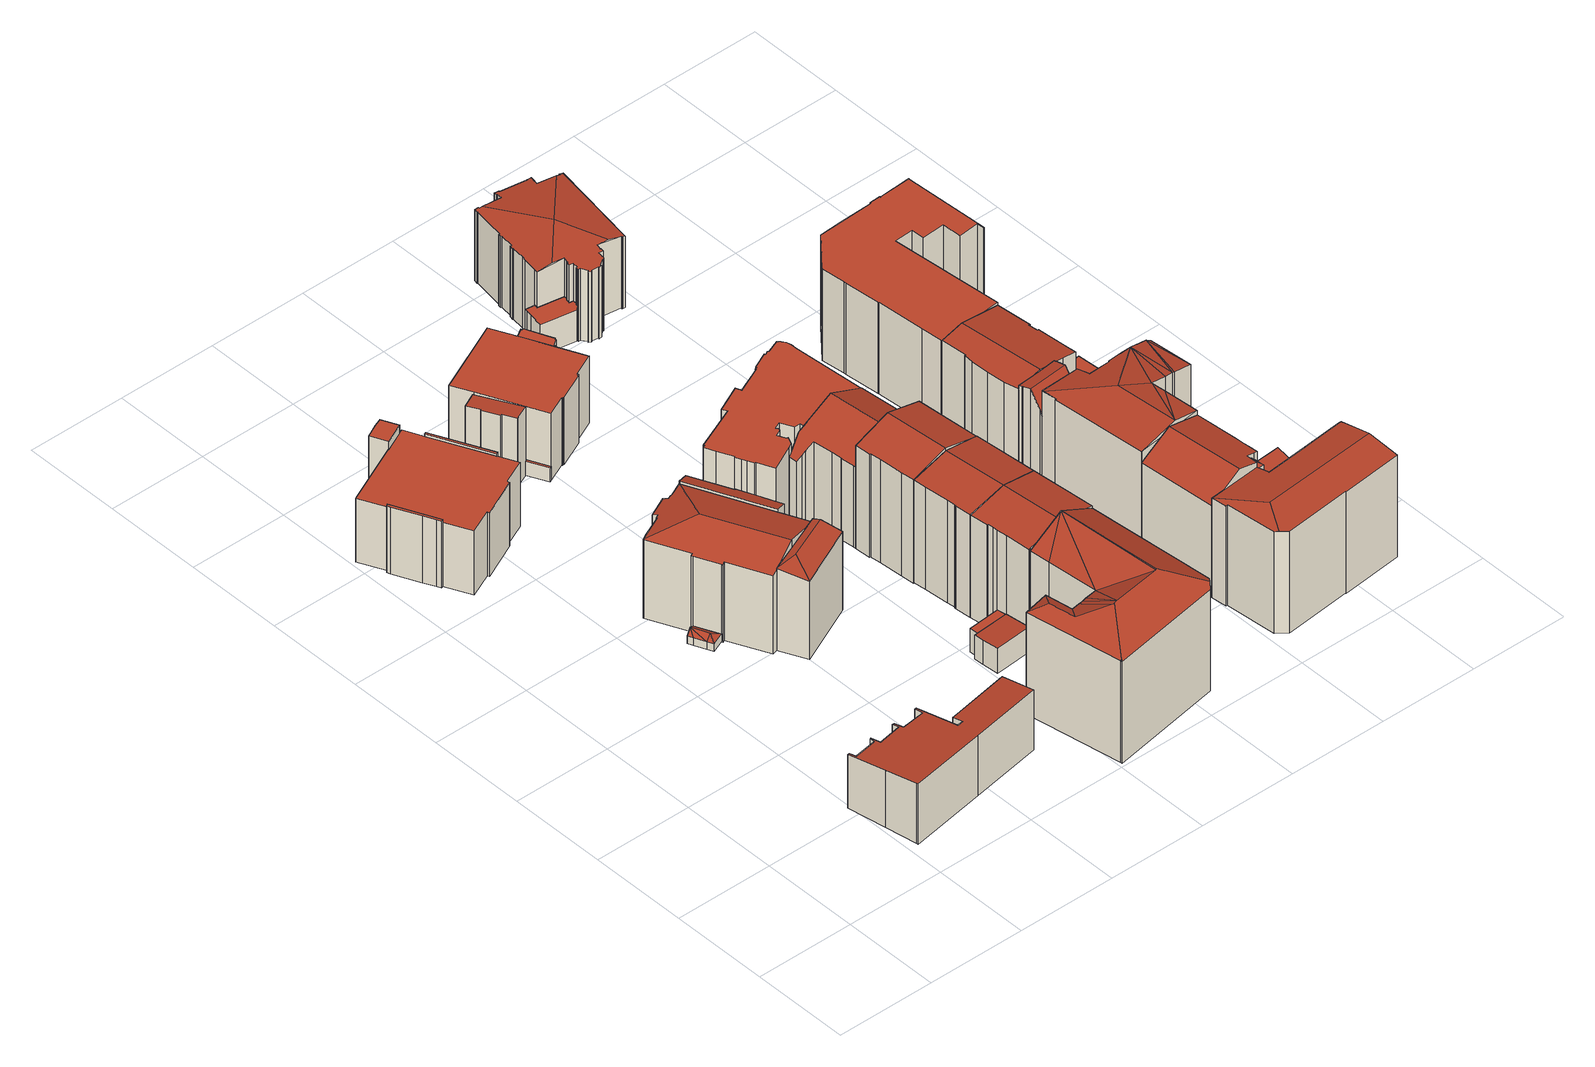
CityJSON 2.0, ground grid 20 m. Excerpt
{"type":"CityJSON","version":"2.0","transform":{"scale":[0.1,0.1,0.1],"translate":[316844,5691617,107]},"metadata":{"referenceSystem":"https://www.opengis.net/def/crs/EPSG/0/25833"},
"CityObjects":{
"building1":{"type":"Building","attributes":{"Dachtyp_tdc":"tdcPolyFlatRoof","Gemeindeschluessel":14713000,"Dachneigung":5.86,"QualitaetDacherkennung":45,"Geometrietyp2DReferenz":"3000","function":"31001_9998","roofType":"2100","measuredHeight":13.05},"geometry":[{"type":"MultiSurface","lod":"2","boundaries":[[[0,1,2,3]],[[1,4,5,2]],[[4,6,7,5]],[[6,8,9,7]],[[8,10,11,9]],[[10,12,13,11]],[[12,14,15,13]],[[14,16,17,15]],[[16,18,19,17]],[[18,20,21,19]],[[20,22,23,21]],[[22,24,25,23]],[[24,26,27,25]],[[26,28,29,27]],[[28,30,31,29]],[[30,32,33,31]],[[32,34,35,33]],[[34,36,37,35]],[[36,38,39,37]],[[38,40,41,39]],[[40,42,43,41]],[[42,44,45,43]],[[44,46,47,45]],[[46,0,3,47]],[[46,44,42,40,38,36,34,32,30,28,26,24,22,20,18,16,14,12,10,8,6,4,1,0]],[[3,2,5,7,9,11,13,15,17,19,21,23,25,27,29,31,33,35,37,39,41,43,45,47]]],"semantics":{"surfaces":[{"type":"WallSurface"},{"type":"RoofSurface"},{"type":"GroundSurface"}],"values":[0,0,0,0,0,0,0,0,0,0,0,0,0,0,0,0,0,0,0,0,0,0,0,0,1,2]}}]},
"building2":{"type":"Building","attributes":{"Gemeindeschluessel":14713000,"Geometrietyp2DReferenz":"3000","function":"31001_9998","roofType":"9999"},"children":["building2-1","building2-2","building2-3","building2-4"]},
"building2-1":{"type":"BuildingPart","attributes":{"Dachtyp_tdc":"tdcPolyFlatRoof","Dachneigung":0,"QualitaetDacherkennung":35,"Geometrietyp2DReferenz":"3000","roofType":"1000","measuredHeight":14.33},"parents":["building2"],"geometry":[{"type":"MultiSurface","lod":"2","boundaries":[[[48,49,50]],[[51,52,53]],[[51,54,55,52]],[[54,56,57,55]],[[56,58,59,57]],[[58,60,61,59]],[[60,62,63,61]],[[62,48,50,63]],[[62,60,58,56,54,51,48]],[[50,52,55,57,59,61,63]],[[53,49,48,51]],[[53,52,50,49]]],"semantics":{"surfaces":[{"type":"WallSurface"},{"type":"RoofSurface"},{"type":"GroundSurface"},{"type":"ClosureSurface"}],"values":[0,0,0,0,0,0,0,0,1,2,0,3]}}]},
"building2-2":{"type":"BuildingPart","attributes":{"Dachtyp_tdc":"tdcPolyFlatRoof","Dachneigung":0,"QualitaetDacherkennung":35,"Geometrietyp2DReferenz":"3000","roofType":"1000","measuredHeight":14.31},"parents":["building2"],"geometry":[{"type":"MultiSurface","lod":"2","boundaries":[[[64,65,66,67,68]],[[65,69,70,66]],[[69,71,72,70]],[[71,73,72]],[[71,69,65,64]],[[67,66,70,72]],[[68,73,71,64]],[[68,67,72,73]]],"semantics":{"surfaces":[{"type":"WallSurface"},{"type":"RoofSurface"},{"type":"GroundSurface"},{"type":"ClosureSurface"}],"values":[0,0,0,0,1,2,0,3]}}]},
"building2-3":{"type":"BuildingPart","attributes":{"Dachtyp_tdc":"tdcPolyFlatRoof","Dachneigung":0,"QualitaetDacherkennung":64,"Geometrietyp2DReferenz":"3000","roofType":"1000","measuredHeight":15.43},"parents":["building2"],"geometry":[{"type":"MultiSurface","lod":"2","boundaries":[[[74,75,76,77,78]],[[75,79,80,76]],[[79,81,82,80]],[[81,83,84,82]],[[83,85,86,84]],[[85,87,88,86]],[[87,89,90,88]],[[89,91,90]],[[92,89,87,85,83,81,79,75,74]],[[77,76,80,82,84,86,88,90,93]],[[94,91,89,92]],[[94,93,90,91]],[[78,94,92,74]],[[78,77,93,94]]],"semantics":{"surfaces":[{"type":"WallSurface"},{"type":"RoofSurface"},{"type":"GroundSurface"},{"type":"ClosureSurface"}],"values":[0,0,0,0,0,0,0,0,1,2,0,3,0,3]}}]},
"building2-4":{"type":"BuildingPart","attributes":{"Dachtyp_tdc":"tdcPolyFlatRoof","Dachneigung":0,"QualitaetDacherkennung":63,"Geometrietyp2DReferenz":"3000","roofType":"1000","measuredHeight":13.72},"parents":["building2"],"geometry":[{"type":"MultiSurface","lod":"2","boundaries":[[[95,96,97,98]],[[96,53,52,97]],[[49,99,100,50]],[[99,101,102,100]],[[101,78,77,102]],[[94,78,101,99,49,53,96,95,103,104,105,106,73,68,107,91]],[[108,67,72,109,110,111,112,98,97,52,50,100,102,77,93,90]],[[91,107,108,90]],[[107,68,67,108]],[[73,106,109,72]],[[106,105,110,109]],[[105,104,111,110]],[[104,103,112,111]],[[103,95,98,112]],[[50,52,53,49]],[[93,77,78,94]],[[90,93,94,91]],[[72,67,68,73]]],"semantics":{"surfaces":[{"type":"WallSurface"},{"type":"RoofSurface"},{"type":"GroundSurface"},{"type":"ClosureSurface"}],"values":[0,0,0,0,0,1,2,0,0,0,0,0,0,0,3,3,3,3]}}]},
"building3":{"type":"Building","attributes":{"name":"Universität Leipzig","Dachtyp_tdc":"tdcFreeFormRoof","Gemeindeschluessel":14713000,"Dachneigung":31.81,"QualitaetDacherkennung":12,"Geometrietyp2DReferenz":"3000","function":"31001_3023","roofType":"5000","measuredHeight":2.45},"geometry":[{"type":"MultiSurface","lod":"2","boundaries":[[[113,114,115,116]],[[114,117,118,115]],[[117,119,120,118]],[[119,121,122,120]],[[121,123,124,122]],[[123,125,126,124]],[[125,113,116,126]],[[127,114,113]],[[121,114,127]],[[121,117,114]],[[117,121,119]],[[127,113,125]],[[121,127,125,123]],[[116,115,118,120,122,124,126]]],"semantics":{"surfaces":[{"type":"WallSurface"},{"type":"RoofSurface"},{"type":"GroundSurface"}],"values":[0,0,0,0,0,0,0,1,1,1,1,1,1,2]}}]},
"building4":{"type":"Building","attributes":{"name":"Universität Leipzig","Gemeindeschluessel":14713000,"Geometrietyp2DReferenz":"3000","function":"31001_3023","roofType":"9999"},"children":["building4-1","building4-2","building4-3"]},
"building4-1":{"type":"BuildingPart","attributes":{"Dachtyp_tdc":"tdcPolyFlatRoof","Dachneigung":19.2,"QualitaetDacherkennung":79,"Geometrietyp2DReferenz":"3000","roofType":"2100","measuredHeight":17.77},"parents":["building4"],"geometry":[{"type":"MultiSurface","lod":"2","boundaries":[[[128,129,130,131]],[[129,132,133,130]],[[132,134,135,133]],[[134,136,137,135]],[[136,138,139,137]],[[138,140,141,139]],[[140,142,143,144,141]],[[140,138,136,134,132,129,128,142]],[[144,131,130,133,135,137,139,141]],[[128,131,145,143,142]],[[145,131,144,143]]],"semantics":{"surfaces":[{"type":"WallSurface"},{"type":"RoofSurface"},{"type":"GroundSurface"},{"type":"ClosureSurface"}],"values":[0,0,0,0,0,0,0,1,2,0,3]}}]},
"building4-2":{"type":"BuildingPart","attributes":{"Dachtyp_tdc":"tdcHipAndGableRoof","Dachneigung":15.08,"QualitaetDacherkennung":60,"Geometrietyp2DReferenz":"3000","roofType":"5000","measuredHeight":19.34},"parents":["building4"],"geometry":[{"type":"MultiSurface","lod":"2","boundaries":[[[146,147,148,149]],[[147,150,151,148]],[[150,152,153,151]],[[152,154,155,153]],[[154,156,157,155]],[[156,158,159,157]],[[158,160,161,159]],[[160,162,163,161]],[[162,164,165,163]],[[164,166,167,165]],[[166,168,169,167]],[[168,170,171,169]],[[170,172,173,171]],[[172,174,175,173]],[[174,176,177,175]],[[176,178,179,177]],[[178,180,181,179]],[[180,182,183,181]],[[182,145,131,183]],[[143,184,185,144]],[[145,182,180,178,176,174,172,170,168,166,164,186]],[[164,162,160,158,156,154,152,150,147,146,187,188,186]],[[188,189,184,143,145,186]],[[190,149,148,151,153,155,157,159,161,163,165,167,169,171,173,175,177,179,181,183,131,144,185]],[[187,191,188]],[[146,149,190,191,187]],[[144,131,145,143]],[[191,189,188]],[[185,184,189,191,190]]],"semantics":{"surfaces":[{"type":"WallSurface"},{"type":"RoofSurface"},{"type":"GroundSurface"},{"type":"ClosureSurface"}],"values":[0,0,0,0,0,0,0,0,0,0,0,0,0,0,0,0,0,0,0,0,1,1,1,2,0,3,3,0,3]}}]},
"building4-3":{"type":"BuildingPart","attributes":{"Dachtyp_tdc":"tdcHipAndGableRoof","Dachneigung":16.75,"QualitaetDacherkennung":47,"Geometrietyp2DReferenz":"3000","roofType":"5000","measuredHeight":18.15},"parents":["building4"],"geometry":[{"type":"MultiSurface","lod":"2","boundaries":[[[192,193,194,185,184]],[[195,196,197]],[[193,192,198]],[[196,193,198,197]],[[192,189,191,187,195,197,198]],[[194,199,149,190,185]],[[193,196,199,194]],[[196,195,146,149,199]],[[184,189,192]],[[187,146,195]],[[190,149,146,187,191]],[[185,190,191,189,184]]],"semantics":{"surfaces":[{"type":"WallSurface"},{"type":"RoofSurface"},{"type":"GroundSurface"},{"type":"ClosureSurface"}],"values":[0,1,0,1,1,2,0,0,0,0,3,3]}}]},
"building5":{"type":"Building","attributes":{"Dachtyp_tdc":"tdcPolyFlatRoof","Gemeindeschluessel":14713000,"Dachneigung":3.7,"QualitaetDacherkennung":61,"Geometrietyp2DReferenz":"3000","function":"31001_9998","roofType":"2100","measuredHeight":5.42},"geometry":[{"type":"MultiSurface","lod":"2","boundaries":[[[200,201,202,203]],[[201,204,205,202]],[[204,206,207,205]],[[206,208,209,207]],[[208,210,211,209]],[[210,200,203,211]],[[210,208,206,204,201,200]],[[203,202,205,207,209,211]]],"semantics":{"surfaces":[{"type":"WallSurface"},{"type":"RoofSurface"},{"type":"GroundSurface"}],"values":[0,0,0,0,0,0,1,2]}}]},
"building6":{"type":"Building","attributes":{"Dachtyp_tdc":"tdcPolyFlatRoof","Gemeindeschluessel":14713000,"Dachneigung":3.01,"QualitaetDacherkennung":46,"Geometrietyp2DReferenz":"3000","function":"31001_9998","roofType":"2100","measuredHeight":5.12},"geometry":[{"type":"MultiSurface","lod":"2","boundaries":[[[212,213,214,215]],[[213,216,217,214]],[[216,218,219,217]],[[218,212,215,219]],[[218,216,213,212]],[[215,214,217,219]]],"semantics":{"surfaces":[{"type":"WallSurface"},{"type":"RoofSurface"},{"type":"GroundSurface"}],"values":[0,0,0,0,1,2]}}]},
"building7":{"type":"Building","attributes":{"Dachtyp_tdc":"tdcFreeFormRoof","Gemeindeschluessel":14713000,"Dachneigung":28,"QualitaetDacherkennung":20,"Geometrietyp2DReferenz":"3000","function":"31001_9998","roofType":"5000","measuredHeight":25.95},"geometry":[{"type":"MultiSurface","lod":"2","boundaries":[[[220,221,222,223]],[[221,224,225,222]],[[224,226,227,225]],[[226,228,229,227]],[[228,230,231,229]],[[230,232,233,231]],[[232,234,235,233]],[[234,236,237,235]],[[236,238,239,237]],[[238,240,241,239]],[[240,242,243,241]],[[242,244,245,243]],[[244,246,247,245]],[[246,220,223,247]],[[248,246,244]],[[249,250,251,252,253,248,244,242]],[[249,242,240]],[[254,250,249,240,238]],[[254,238,236]],[[254,251,250]],[[254,232,251]],[[254,234,232]],[[234,254,236]],[[232,252,251]],[[230,252,232]],[[252,230,228]],[[255,253,252,228,226]],[[256,255,226,224]],[[257,256,224,221]],[[257,221,220]],[[248,253,255,256,257,220,246]],[[223,222,225,227,229,231,233,235,237,239,241,243,245,247]]],"semantics":{"surfaces":[{"type":"WallSurface"},{"type":"RoofSurface"},{"type":"GroundSurface"}],"values":[0,0,0,0,0,0,0,0,0,0,0,0,0,0,1,1,0,1,0,1,1,1,1,1,1,1,1,1,1,1,1,2]}}]},
"building8":{"type":"Building","attributes":{"Gemeindeschluessel":14713000,"Geometrietyp2DReferenz":"3000","function":"31001_9998","roofType":"9999"},"children":["building8-1","building8-2","building8-3","building8-4"]},
"building8-1":{"type":"BuildingPart","attributes":{"Dachtyp_tdc":"tdcPolyFlatRoof","Dachneigung":0,"QualitaetDacherkennung":0,"Geometrietyp2DReferenz":"3000","roofType":"9999","measuredHeight":3.05},"parents":["building8"],"geometry":[{"type":"MultiSurface","lod":"2","boundaries":[[[258,259,260,261,262]],[[261,260,263,264]],[[259,258,265,266]],[[262,261,264,267]],[[267,264,263,266,265]],[[266,263,260,259]],[[267,265,258,262]]],"semantics":{"surfaces":[{"type":"RoofSurface"},{"type":"WallSurface"},{"type":"GroundSurface"},{"type":"ClosureSurface"}],"values":[0,1,1,1,2,3,3]}}]},
"building8-2":{"type":"BuildingPart","attributes":{"Dachtyp_tdc":"tdcPolyFlatRoof","Dachneigung":21.52,"QualitaetDacherkennung":52,"Geometrietyp2DReferenz":"3000","roofType":"2100","measuredHeight":15.04},"parents":["building8"],"geometry":[{"type":"MultiSurface","lod":"2","boundaries":[[[268,269,270,271]],[[269,272,273,270]],[[272,274,275,273]],[[274,276,277,275]],[[276,278,279,277]],[[278,280,281,279]],[[280,282,283,281]],[[282,284,285,283]],[[282,280,278,276,274,272,269,268,284]],[[285,271,270,273,275,277,279,281,283]],[[271,285,284,268]]],"semantics":{"surfaces":[{"type":"WallSurface"},{"type":"RoofSurface"},{"type":"GroundSurface"},{"type":"ClosureSurface"}],"values":[0,0,0,0,0,0,0,0,1,2,3]}}]},
"building8-3":{"type":"BuildingPart","attributes":{"Dachtyp_tdc":"tdcPolyFlatRoof","Dachneigung":3.16,"QualitaetDacherkennung":65,"Geometrietyp2DReferenz":"3000","roofType":"2100","measuredHeight":14.84},"parents":["building8"],"geometry":[{"type":"MultiSurface","lod":"2","boundaries":[[[286,287,288,263,260]],[[287,289,290,288]],[[289,291,292,290]],[[291,293,294,292]],[[293,295,296,294]],[[295,297,298,296]],[[297,299,300,298]],[[299,301,259,266,300]],[[301,299,297,295,293,291,289,287,286]],[[263,288,290,292,294,296,298,300,266]],[[260,259,301,286]],[[260,263,266,259]]],"semantics":{"surfaces":[{"type":"WallSurface"},{"type":"RoofSurface"},{"type":"GroundSurface"},{"type":"ClosureSurface"}],"values":[0,0,0,0,0,0,0,0,1,2,0,3]}}]},
"building8-4":{"type":"BuildingPart","attributes":{"Dachtyp_tdc":"tdcPolyFlatRoof","Dachneigung":0,"QualitaetDacherkennung":50,"Geometrietyp2DReferenz":"3000","roofType":"1000","measuredHeight":14.51},"parents":["building8"],"geometry":[{"type":"MultiSurface","lod":"2","boundaries":[[[302,285,284]],[[302,303,304,285]],[[303,305,306,304]],[[305,307,308,306]],[[307,309,310,308]],[[309,311,312,310]],[[311,313,314,312]],[[313,315,316,314]],[[315,317,318,316]],[[317,319,320,318]],[[319,321,262,267,320]],[[322,323,324,265,258]],[[323,325,326,324]],[[325,327,271,326]],[[327,268,271]],[[325,323,322,321,319,317,315,313,311,309,307,305,303,302,327]],[[285,304,306,308,310,312,314,316,318,320,267,265,324,326,271]],[[284,268,327,302]],[[284,285,271,268]],[[258,262,321,322]],[[258,265,267,262]]],"semantics":{"surfaces":[{"type":"WallSurface"},{"type":"RoofSurface"},{"type":"GroundSurface"},{"type":"ClosureSurface"}],"values":[0,0,0,0,0,0,0,0,0,0,0,0,0,0,0,1,2,0,3,0,3]}}]},
"building9":{"type":"Building","attributes":{"Dachtyp_tdc":"tdcGableRoof","Gemeindeschluessel":14713000,"Dachneigung":11.69,"QualitaetDacherkennung":89,"Geometrietyp2DReferenz":"3000","function":"31001_9998","roofType":"3100","measuredHeight":23.74},"geometry":[{"type":"MultiSurface","lod":"2","boundaries":[[[328,329,217,219]],[[329,330,331,217]],[[330,332,333,331]],[[332,334,335,333]],[[334,336,337,335]],[[336,338,339,337]],[[338,340,341,339]],[[340,342,343,341]],[[342,344,345,343]],[[344,346,347,345]],[[346,348,349,347]],[[348,328,219,349]],[[344,342,340,338]],[[338,336,334,332,330,329,328,348,346,344]],[[219,217,331,333,335,337,339,341,343,345,347,349]]],"semantics":{"surfaces":[{"type":"WallSurface"},{"type":"RoofSurface"},{"type":"GroundSurface"}],"values":[0,0,0,0,0,0,0,0,0,0,0,0,1,1,2]}}]},
"building10":{"type":"Building","attributes":{"Dachtyp_tdc":"tdcGableRoof","Gemeindeschluessel":14713000,"Dachneigung":11.73,"QualitaetDacherkennung":86,"Geometrietyp2DReferenz":"3000","function":"31001_9998","roofType":"3100","measuredHeight":23.75},"geometry":[{"type":"MultiSurface","lod":"2","boundaries":[[[350,351,352,353]],[[351,354,355,352]],[[354,356,357,355]],[[356,358,359,357]],[[358,360,361,359]],[[360,362,363,361]],[[362,340,341,363]],[[340,338,339,341]],[[338,336,337,339]],[[336,364,365,337]],[[364,350,353,365]],[[338,340,362,360]],[[360,358,356,354,351,350,364,336,338]],[[353,352,355,357,359,361,363,341,339,337,365]]],"semantics":{"surfaces":[{"type":"WallSurface"},{"type":"RoofSurface"},{"type":"GroundSurface"}],"values":[0,0,0,0,0,0,0,0,0,0,0,1,1,2]}}]},
"building11":{"type":"Building","attributes":{"Dachtyp_tdc":"tdcPolyFlatRoof","Gemeindeschluessel":14713000,"Dachneigung":0,"QualitaetDacherkennung":49,"Geometrietyp2DReferenz":"3000","function":"31001_9998","roofType":"1000","measuredHeight":17.42},"geometry":[{"type":"MultiSurface","lod":"2","boundaries":[[[366,367,368,369,370,371,372,373,374,375,376,377,378,379,380,381,382,383,384,385,386,387,388,389,390,391,392,393,394,395,396,397,398,399,400,401,402,403,404,405,406]],[[407,408,367,366]],[[408,409,368,367]],[[409,410,369,368]],[[410,411,370,369]],[[411,412,371,370]],[[412,413,372,371]],[[413,414,373,372]],[[414,415,374,373]],[[415,416,375,374]],[[416,417,376,375]],[[417,418,377,376]],[[418,419,378,377]],[[419,420,379,378]],[[420,421,380,379]],[[421,422,381,380]],[[422,423,382,381]],[[423,424,383,382]],[[424,425,384,383]],[[425,426,385,384]],[[426,427,386,385]],[[427,428,387,386]],[[428,429,388,387]],[[429,430,389,388]],[[430,431,390,389]],[[431,432,391,390]],[[432,433,392,391]],[[433,434,393,392]],[[434,435,394,393]],[[435,436,395,394]],[[436,437,396,395]],[[437,438,397,396]],[[438,439,398,397]],[[439,440,399,398]],[[440,441,400,399]],[[441,442,401,400]],[[442,443,402,401]],[[443,444,403,402]],[[444,445,404,403]],[[445,446,405,404]],[[446,447,406,405]],[[447,407,366,406]],[[447,446,445,444,443,442,441,440,439,438,437,436,435,434,433,432,431,430,429,428,427,426,425,424,423,422,421,420,419,418,417,416,415,414,413,412,411,410,409,408,407]]],"semantics":{"surfaces":[{"type":"GroundSurface"},{"type":"WallSurface"},{"type":"RoofSurface"}],"values":[0,1,1,1,1,1,1,1,1,1,1,1,1,1,1,1,1,1,1,1,1,1,1,1,1,1,1,1,1,1,1,1,1,1,1,1,1,1,1,1,1,1,2]}}]},
"building12":{"type":"Building","attributes":{"Dachtyp_tdc":"tdcGableRoof","Gemeindeschluessel":14713000,"Dachneigung":16.38,"QualitaetDacherkennung":76,"Geometrietyp2DReferenz":"3000","function":"31001_9998","roofType":"3100","measuredHeight":24.5},"geometry":[{"type":"MultiSurface","lod":"2","boundaries":[[[448,449,450,451]],[[449,452,453,450]],[[452,454,455,453]],[[454,456,457,455]],[[456,458,459,457]],[[458,460,461,459]],[[460,462,463,461]],[[462,464,465,463]],[[464,358,466,465]],[[358,467,468,466]],[[467,448,451,468]],[[464,462,460,458]],[[458,456,454,452,449,448,467,358,464]],[[451,450,453,455,457,459,461,463,465,466,468]]],"semantics":{"surfaces":[{"type":"WallSurface"},{"type":"RoofSurface"},{"type":"GroundSurface"}],"values":[0,0,0,0,0,0,0,0,0,0,0,1,1,2]}}]},
"building13":{"type":"Building","attributes":{"Dachtyp_tdc":"tdcFreeFormRoof","Gemeindeschluessel":14713000,"Dachneigung":25.22,"QualitaetDacherkennung":84,"Geometrietyp2DReferenz":"3000","function":"31001_9998","roofType":"5000","measuredHeight":21.18},"geometry":[{"type":"MultiSurface","lod":"2","boundaries":[[[469,470,471,472]],[[470,473,474,471]],[[473,475,476,474]],[[475,477,478,476]],[[477,479,480,478]],[[479,481,482,480]],[[481,483,484,482]],[[483,485,486,484]],[[485,487,488,486]],[[487,489,490,488]],[[489,491,461,490]],[[491,492,457,461]],[[492,493,494,457]],[[493,495,496,494]],[[495,497,498,496]],[[497,469,472,498]],[[499,491,489,500]],[[499,500,487,485,483,481,479,477,475,473,470,469,497,495,493,492]],[[489,487,500]],[[492,491,499]],[[472,471,474,476,478,480,482,484,486,488,490,461,457,494,496,498]]],"semantics":{"surfaces":[{"type":"WallSurface"},{"type":"RoofSurface"},{"type":"GroundSurface"}],"values":[0,0,0,0,0,0,0,0,0,0,0,0,0,0,0,0,1,1,0,0,2]}}]},
"building14":{"type":"Building","attributes":{"Dachtyp_tdc":"tdcPolyFlatRoof","Gemeindeschluessel":14713000,"Dachneigung":0,"QualitaetDacherkennung":68,"Geometrietyp2DReferenz":"3000","function":"31001_9998","roofType":"1000","measuredHeight":6.72},"geometry":[{"type":"MultiSurface","lod":"2","boundaries":[[[501,502,503,504]],[[502,505,506,503]],[[505,507,508,506]],[[507,509,510,508]],[[509,511,512,510]],[[511,513,514,512]],[[513,515,516,514]],[[515,517,518,516]],[[517,519,520,518]],[[519,521,522,520]],[[521,523,524,522]],[[523,525,526,524]],[[525,527,528,526]],[[527,529,530,528]],[[529,501,504,530]],[[529,527,525,523,521,519,517,515,513,511,509,507,505,502,501]],[[504,503,506,508,510,512,514,516,518,520,522,524,526,528,530]]],"semantics":{"surfaces":[{"type":"WallSurface"},{"type":"RoofSurface"},{"type":"GroundSurface"}],"values":[0,0,0,0,0,0,0,0,0,0,0,0,0,0,0,1,2]}}]},
"building15":{"type":"Building","attributes":{"Dachtyp_tdc":"tdcFreeFormRoof","Gemeindeschluessel":14713000,"Dachneigung":29.77,"QualitaetDacherkennung":64,"Geometrietyp2DReferenz":"3000","function":"31001_9998","roofType":"5000","measuredHeight":23.51},"geometry":[{"type":"MultiSurface","lod":"2","boundaries":[[[531,532,533,534]],[[532,535,536,533]],[[535,537,538,536]],[[537,539,540,538]],[[539,541,542,540]],[[541,543,544,542]],[[543,545,546,544]],[[545,547,548,546]],[[547,549,550,548]],[[549,551,552,550]],[[551,553,554,552]],[[553,555,556,554]],[[555,531,534,556]],[[557,558,559,560,539,537]],[[561,562,563,564,565,566,559,558,567,568,569]],[[553,561,569,555]],[[555,569,568,531]],[[531,568,567,532]],[[532,567,558,557,535]],[[541,560,559,566,543]],[[543,566,565,545]],[[545,565,564,547]],[[547,564,563,549]],[[549,563,562,551]],[[551,562,561,553]],[[539,560,541]],[[535,557,537]],[[534,533,536,538,540,542,544,546,548,550,552,554,556]]],"semantics":{"surfaces":[{"type":"WallSurface"},{"type":"RoofSurface"},{"type":"GroundSurface"}],"values":[0,0,0,0,0,0,0,0,0,0,0,0,0,1,1,0,0,0,0,0,0,0,0,0,0,0,0,2]}}]},
"building16":{"type":"Building","attributes":{"Dachtyp_tdc":"tdcFreeFormRoof","Gemeindeschluessel":14713000,"Dachneigung":10.4,"QualitaetDacherkennung":53,"Geometrietyp2DReferenz":"3000","function":"31001_9998","roofType":"5000","measuredHeight":16.98},"geometry":[{"type":"MultiSurface","lod":"2","boundaries":[[[570,571,572,573]],[[571,574,575,572]],[[574,576,577,575]],[[576,578,579,577]],[[578,580,581,579]],[[580,582,583,581]],[[582,584,585,583]],[[584,586,587,585]],[[586,588,589,587]],[[588,590,591,589]],[[590,592,593,591]],[[592,594,595,593]],[[594,596,597,595]],[[596,598,599,597]],[[598,600,601,599]],[[600,602,603,601]],[[602,604,605,603]],[[604,606,607,605]],[[606,608,609,607]],[[608,610,611,609]],[[610,612,613,611]],[[612,614,615,613]],[[614,616,617,615]],[[616,618,619,617]],[[618,620,621,619]],[[620,622,623,621]],[[622,624,625,623]],[[624,626,627,625]],[[626,628,629,627]],[[628,630,631,629]],[[630,632,633,631]],[[632,634,635,633]],[[634,636,637,635]],[[636,638,639,637]],[[638,640,641,639]],[[602,600,598,596,594,642,643,644,606,604]],[[626,624,622,620,618,616,614,612,610,608,644,643,645,646,647,648,649,650,651,652,653,654,655,640,638,636,634,632,630,628]],[[643,656,657,658,659,660,661,662,663,664,665,666,667,668,669,670,671,672,673,645]],[[643,642,592,590,588,586,584,582,580,578,576,574,571,570,674,656]],[[674,657,656]],[[608,606,644]],[[673,646,645]],[[594,592,642]],[[641,675,676,677,678,679,680,681,682,683,684,685,686,687,688,689,690,691,692,693,694,695,696,697,698,699,700,701,702,573,572,575,577,579,581,583,585,587,589,591,593,595,597,599,601,603,605,607,609,611,613,615,617,619,621,623,625,627,629,631,633,635,637,639]],[[640,655,675,641]],[[655,654,676,675]],[[654,653,677,676]],[[653,652,678,677]],[[652,651,679,678]],[[651,650,680,679]],[[650,649,681,680]],[[649,648,682,681]],[[648,647,683,682]],[[647,646,684,683]],[[646,673,685,684]],[[673,672,686,685]],[[672,671,687,686]],[[671,670,688,687]],[[670,669,689,688]],[[669,668,690,689]],[[668,667,691,690]],[[667,666,692,691]],[[666,665,693,692]],[[665,664,694,693]],[[664,663,695,694]],[[663,662,696,695]],[[662,661,697,696]],[[661,660,698,697]],[[660,659,699,698]],[[659,658,700,699]],[[658,657,701,700]],[[657,674,702,701]],[[674,570,573,702]]],"semantics":{"surfaces":[{"type":"WallSurface"},{"type":"RoofSurface"},{"type":"GroundSurface"}],"values":[0,0,0,0,0,0,0,0,0,0,0,0,0,0,0,0,0,0,0,0,0,0,0,0,0,0,0,0,0,0,0,0,0,0,0,1,1,1,1,0,0,0,0,2,0,0,0,0,0,0,0,0,0,0,0,0,0,0,0,0,0,0,0,0,0,0,0,0,0,0,0,0,0]}}]},
"building17":{"type":"Building","attributes":{"Dachtyp_tdc":"tdcFreeFormRoof","Gemeindeschluessel":14713000,"Dachneigung":47.1,"QualitaetDacherkennung":17,"Geometrietyp2DReferenz":"3000","function":"31001_9998","roofType":"5000","measuredHeight":21.62},"geometry":[{"type":"MultiSurface","lod":"2","boundaries":[[[703,704,556,534]],[[704,705,706,556]],[[705,707,708,706]],[[707,709,533,708]],[[709,703,534,533]],[[710,709,707]],[[710,704,711]],[[710,705,704]],[[705,710,707]],[[711,704,703]],[[710,711,703,709]],[[534,556,706,708,533]]],"semantics":{"surfaces":[{"type":"WallSurface"},{"type":"RoofSurface"},{"type":"GroundSurface"}],"values":[0,0,0,0,0,1,1,1,1,0,1,2]}}]},
"building18":{"type":"Building","attributes":{"Dachtyp_tdc":"tdcFreeFormRoof","Gemeindeschluessel":14713000,"Dachneigung":10.11,"QualitaetDacherkennung":42,"Geometrietyp2DReferenz":"3000","function":"31001_9998","roofType":"5000","measuredHeight":23.16},"geometry":[{"type":"MultiSurface","lod":"2","boundaries":[[[712,713,714,715]],[[713,716,717,714]],[[716,718,719,717]],[[718,720,721,719]],[[720,722,723,721]],[[722,724,725,723]],[[724,726,727,725]],[[726,728,729,727]],[[728,730,731,729]],[[730,732,733,731]],[[732,734,735,733]],[[734,736,737,735]],[[736,738,739,737]],[[738,740,741,739]],[[740,742,743,741]],[[742,712,715,743]],[[744,742,740,738,745,746]],[[732,730,728,747,746,745,736,734]],[[747,726,724,722,720,718,716,713,712,744,746]],[[728,726,747]],[[712,742,744]],[[738,736,745]],[[715,714,717,719,721,723,725,727,729,731,733,735,737,739,741,743]]],"semantics":{"surfaces":[{"type":"WallSurface"},{"type":"RoofSurface"},{"type":"GroundSurface"}],"values":[0,0,0,0,0,0,0,0,0,0,0,0,0,0,0,0,1,1,1,0,0,0,2]}}]},
"building19":{"type":"Building","attributes":{"Dachtyp_tdc":"tdcFreeFormRoof","Gemeindeschluessel":14713000,"Dachneigung":11.96,"QualitaetDacherkennung":13,"Geometrietyp2DReferenz":"3000","function":"31001_9998","roofType":"5000","measuredHeight":23.9},"geometry":[{"type":"MultiSurface","lod":"2","boundaries":[[[748,749,750,751]],[[749,752,753,750]],[[752,754,755,753]],[[754,756,757,755]],[[756,758,759,757]],[[758,760,761,759]],[[760,762,763,761]],[[762,764,765,763]],[[764,766,767,765]],[[766,768,769,767]],[[768,770,771,769]],[[770,772,773,771]],[[772,774,775,773]],[[774,776,777,775]],[[776,778,779,777]],[[778,780,781,779]],[[780,782,783,781]],[[782,784,785,783]],[[784,786,787,785]],[[786,748,751,787]],[[764,762,760,758,756,754,788,789,790,766]],[[748,786,791,789,788,752,749]],[[768,772,770]],[[768,774,772]],[[768,776,774]],[[790,776,768]],[[790,778,776]],[[790,780,778]],[[780,789,791]],[[789,780,790]],[[782,791,784]],[[791,782,780]],[[768,766,790]],[[786,784,791]],[[754,752,788]],[[751,750,753,755,757,759,761,763,765,767,769,771,773,775,777,779,781,783,785,787]]],"semantics":{"surfaces":[{"type":"WallSurface"},{"type":"RoofSurface"},{"type":"GroundSurface"}],"values":[0,0,0,0,0,0,0,0,0,0,0,0,0,0,0,0,0,0,0,0,1,1,1,1,1,1,1,1,1,1,1,1,0,0,0,2]}}]},
"building20":{"type":"Building","attributes":{"Gemeindeschluessel":14713000,"Geometrietyp2DReferenz":"3000","function":"31001_9998","roofType":"9999"},"children":["building20-1","building20-2"]},
"building20-1":{"type":"BuildingPart","attributes":{"Dachtyp_tdc":"tdcGableRoof","Dachneigung":59.83,"QualitaetDacherkennung":21,"Geometrietyp2DReferenz":"3000","roofType":"3100","measuredHeight":20.98},"parents":["building20"],"geometry":[{"type":"MultiSurface","lod":"2","boundaries":[[[792,793,794,795,796]],[[793,797,798,794]],[[797,799,800,798]],[[799,801,802,800]],[[801,803,804,802]],[[803,805,806,804]],[[805,807,808,806]],[[807,809,810,808]],[[809,811,812,813,810]],[[805,803,801,799,797]],[[797,793,792,814,815,816,811,809,807,805]],[[813,817,795,794,798,800,802,804,806,808,810]],[[792,796,814]],[[816,812,811]],[[796,795,817,815,814]],[[815,817,813,812,816]]],"semantics":{"surfaces":[{"type":"WallSurface"},{"type":"RoofSurface"},{"type":"GroundSurface"},{"type":"ClosureSurface"}],"values":[0,0,0,0,0,0,0,0,0,1,1,2,0,0,3,3]}}]},
"building20-2":{"type":"BuildingPart","attributes":{"Dachtyp_tdc":"tdcGableRoof","Dachneigung":10.1,"QualitaetDacherkennung":28,"Geometrietyp2DReferenz":"3000","roofType":"3100","measuredHeight":20.69},"parents":["building20"],"geometry":[{"type":"MultiSurface","lod":"2","boundaries":[[[818,819,820,821]],[[819,822,823,820]],[[822,824,825,823]],[[824,826,827,825]],[[826,828,829,827]],[[828,830,831,829]],[[830,796,795,831]],[[812,832,833,813]],[[832,834,835,833]],[[834,836,837,835]],[[836,838,839,837]],[[838,840,841,839]],[[840,842,843,841]],[[842,844,845,843]],[[844,846,847,845]],[[846,848,849,847]],[[848,818,821,849]],[[844,842,840,838,836,834,832,812,816,850]],[[850,814,796,830,828,826,824,822,819,818,848,846,844]],[[821,820,823,825,827,829,831,795,817,813,833,835,837,839,841,843,845,847,849]],[[815,814,850]],[[817,795,796,814,815]],[[816,815,850]],[[812,813,817,815,816]]],"semantics":{"surfaces":[{"type":"WallSurface"},{"type":"RoofSurface"},{"type":"GroundSurface"},{"type":"ClosureSurface"}],"values":[0,0,0,0,0,0,0,0,0,0,0,0,0,0,0,0,0,1,1,2,0,3,0,3]}}]},
"building21":{"type":"Building","attributes":{"Dachtyp_tdc":"tdcFreeFormRoof","Gemeindeschluessel":14713000,"Dachneigung":53.83,"QualitaetDacherkennung":5,"Geometrietyp2DReferenz":"3000","function":"31001_9998","roofType":"5000","measuredHeight":9.57},"geometry":[{"type":"MultiSurface","lod":"2","boundaries":[[[851,852,853,854]],[[852,855,856,853]],[[855,857,858,856]],[[857,859,860,858]],[[859,851,854,860]],[[857,855,852,861,862]],[[863,862,861,864]],[[851,864,861,852]],[[859,863,864,851]],[[857,862,863,859]],[[854,853,856,858,860]]],"semantics":{"surfaces":[{"type":"WallSurface"},{"type":"RoofSurface"},{"type":"GroundSurface"}],"values":[0,0,0,0,0,1,1,0,0,0,2]}}]},
"building22":{"type":"Building","attributes":{"Dachtyp_tdc":"tdcPolyFlatRoof","Gemeindeschluessel":14713000,"Dachneigung":0,"QualitaetDacherkennung":38,"Geometrietyp2DReferenz":"3000","function":"31001_9998","roofType":"1000","measuredHeight":19.69},"geometry":[{"type":"MultiSurface","lod":"2","boundaries":[[[865,866,867,868]],[[866,869,870,867]],[[869,871,872,870]],[[871,873,874,872]],[[873,875,876,874]],[[875,877,878,876]],[[877,879,880,878]],[[879,881,882,880]],[[881,883,884,882]],[[883,885,886,884]],[[885,887,847,886]],[[887,842,843,847]],[[842,888,889,843]],[[888,890,891,889]],[[890,892,893,891]],[[892,894,895,893]],[[894,896,897,895]],[[896,898,899,897]],[[898,900,901,899]],[[900,902,903,901]],[[902,904,905,903]],[[904,906,907,905]],[[906,908,909,907]],[[908,910,911,909]],[[910,912,913,911]],[[912,914,915,913]],[[914,916,917,915]],[[916,865,868,917]],[[916,914,912,910,908,906,904,902,900,898,896,894,892,890,888,842,887,885,883,881,879,877,875,873,871,869,866,865]],[[868,867,870,872,874,876,878,880,882,884,886,847,843,889,891,893,895,897,899,901,903,905,907,909,911,913,915,917]]],"semantics":{"surfaces":[{"type":"WallSurface"},{"type":"RoofSurface"},{"type":"GroundSurface"}],"values":[0,0,0,0,0,0,0,0,0,0,0,0,0,0,0,0,0,0,0,0,0,0,0,0,0,0,0,0,1,2]}}]},
"building23":{"type":"Building","attributes":{"Gemeindeschluessel":14713000,"Geometrietyp2DReferenz":"3000","function":"31001_9998","roofType":"9999"},"children":["building23-1","building23-2","building23-3","building23-4"]},
"building23-1":{"type":"BuildingPart","attributes":{"Dachtyp_tdc":"tdcGableRoof","Dachneigung":58.83,"QualitaetDacherkennung":9,"Geometrietyp2DReferenz":"3000","roofType":"3100","measuredHeight":2.52},"parents":["building23"],"geometry":[{"type":"MultiSurface","lod":"2","boundaries":[[[918,919,920,921]],[[919,922,923,920]],[[924,918,921,925]],[[922,919,926]],[[918,924,927]],[[919,918,927,926]],[[924,928,922,926,927]],[[921,920,923,929,925]],[[929,923,922,928]],[[925,929,928,924]]],"semantics":{"surfaces":[{"type":"WallSurface"},{"type":"RoofSurface"},{"type":"GroundSurface"},{"type":"ClosureSurface"}],"values":[0,0,0,0,0,1,1,2,0,3]}}]},
"building23-2":{"type":"BuildingPart","attributes":{"Dachtyp_tdc":"tdcPolyFlatRoof","Dachneigung":0,"QualitaetDacherkennung":78,"Geometrietyp2DReferenz":"3000","roofType":"1000","measuredHeight":3},"parents":["building23"],"geometry":[{"type":"MultiSurface","lod":"2","boundaries":[[[930,931,932,933]],[[931,934,935,932]],[[934,936,937,935]],[[936,938,939,937]],[[938,940,941,939]],[[940,942,943,941]],[[942,944,945,943]],[[944,946,947,945]],[[946,948,949,947]],[[946,944,942,940,938,936,934,931,930,948]],[[949,933,932,935,937,939,941,943,945,947]],[[933,949,948,930]]],"semantics":{"surfaces":[{"type":"WallSurface"},{"type":"RoofSurface"},{"type":"GroundSurface"},{"type":"ClosureSurface"}],"values":[0,0,0,0,0,0,0,0,0,1,2,3]}}]},
"building23-3":{"type":"BuildingPart","attributes":{"Dachtyp_tdc":"tdcPolyFlatRoof","Dachneigung":0,"QualitaetDacherkennung":83,"Geometrietyp2DReferenz":"3000","roofType":"1000","measuredHeight":3.02},"parents":["building23"],"geometry":[{"type":"MultiSurface","lod":"2","boundaries":[[[950,951,952,949,948]],[[951,953,954,955,952]],[[956,957,923,929,958]],[[957,959,930,933,923]],[[959,957,956,953,951,950]],[[949,952,955,929,923,933]],[[958,960,954,953,956]],[[958,929,955,954]],[[958,954,960]],[[948,930,959,950]],[[948,949,933,930]]],"semantics":{"surfaces":[{"type":"WallSurface"},{"type":"RoofSurface"},{"type":"GroundSurface"},{"type":"ClosureSurface"}],"values":[0,0,0,0,1,2,0,3,3,0,3]}}]},
"building23-4":{"type":"BuildingPart","attributes":{"Dachtyp_tdc":"tdcGableRoof","Dachneigung":13.57,"QualitaetDacherkennung":22,"Geometrietyp2DReferenz":"3000","roofType":"3100","measuredHeight":3.01},"parents":["building23"],"geometry":[{"type":"MultiSurface","lod":"2","boundaries":[[[954,961,962,955]],[[961,963,924,925,962]],[[963,961,964]],[[961,954,960,964]],[[958,963,964,960]],[[955,962,925,929]],[[958,928,924,963]],[[928,929,925,924]],[[954,955,929,928,958]],[[954,958,960]]],"semantics":{"surfaces":[{"type":"WallSurface"},{"type":"RoofSurface"},{"type":"GroundSurface"},{"type":"ClosureSurface"}],"values":[0,0,0,1,1,2,0,3,3,3]}}]}
},
"vertices":[
[368,144,135],[380,146,135],[380,146,9],[368,144,9],[377,167,132],[377,167,9],[389,169,132],[389,169,9],[507,190,132],[507,190,9],[518,124,139],[518,124,9],[372,99,139],[372,99,9],[216,72,139],[216,72,9],[215,75,139],[215,75,9],[205,140,132],[205,140,9],[191,219,124],[191,219,9],[195,220,124],[195,220,9],[198,205,126],[198,205,9],[245,213,126],[245,213,9],[244,223,125],[244,223,9],[247,224,125],[247,224,9],[251,204,127],[251,204,9],[299,213,126],[299,213,9],[296,226,125],[296,226,9],[300,226,125],[300,226,9],[304,207,127],[304,207,9],[352,213,127],[352,213,9],[349,230,126],[349,230,9],[353,231,126],[353,231,9],
[26,1173,156],[26,1173,150],[26,1173,12],[68,1082,156],[68,1082,12],[68,1082,150],[63,1080,156],[63,1080,12],[60,1088,156],[60,1088,12],[49,1111,156],[49,1111,12],[25,1163,156],[25,1163,12],[22,1170,156],[22,1170,12],
[192,1266,155],[196,1268,155],[196,1268,12],[192,1266,12],[192,1266,150],[251,1151,155],[251,1151,12],[247,1149,155],[247,1149,12],[247,1149,150],
[125,1281,167],[111,1312,167],[111,1312,12],[125,1281,12],[125,1281,150],[110,1313,167],[110,1313,12],[118,1317,167],[118,1317,12],[137,1326,167],[137,1326,12],[150,1331,167],[150,1331,12],[152,1332,167],[152,1332,12],[167,1300,167],[167,1300,12],[167,1300,150],[125,1280,167],[125,1280,12],[125,1280,150],
[140,1053,150],[92,1031,150],[92,1031,12],[140,1053,12],[2,1224,150],[2,1224,12],[8,1227,150],[8,1227,12],[142,1049,150],[218,1085,150],[217,1089,150],[265,1111,150],[175,1303,150],[175,1303,12],[265,1111,12],[217,1089,12],[218,1085,12],[142,1049,12],
[289,658,30],[284,670,30],[284,670,14],[289,658,14],[274,692,30],[274,692,14],[269,703,30],[269,703,14],[281,709,39],[281,709,14],[294,716,30],[294,716,14],[315,669,30],[315,669,14],[296,676,38],
[397,865,191],[421,876,182],[421,876,13],[397,865,13],[458,795,182],[458,795,13],[460,796,181],[460,796,13],[479,753,181],[479,753,13],[478,752,182],[478,752,13],[494,714,182],[494,714,13],[470,702,191],[470,702,185],[470,702,13],[397,865,185],
[368,592,186],[358,589,182],[358,589,13],[368,592,13],[321,669,182],[321,669,13],[316,666,180],[316,666,13],[315,669,180],[315,669,13],[294,716,180],[294,716,13],[292,719,180],[292,719,13],[296,721,182],[296,721,13],[260,799,182],[260,799,13],[260,801,182],[260,801,13],[273,808,182],[273,808,13],[313,826,183],[313,826,13],[312,828,182],[312,828,13],[319,832,182],[319,832,13],[315,841,179],[315,841,13],[355,859,180],[355,859,13],[360,851,183],[360,851,13],[368,854,183],[368,854,13],[369,853,184],[369,853,13],[496,646,185],[496,646,13],[352,766,207],[381,598,191],[422,615,207],[474,637,191],[422,615,13],[422,615,191],
[496,646,192],[518,597,183],[518,597,13],[368,592,191],[393,539,182],[412,594,195],[502,633,195],[393,539,13],
[601,306,67],[598,339,65],[598,339,13],[601,306,13],[597,359,64],[597,359,13],[605,360,64],[605,360,13],[672,365,64],[672,365,13],[676,312,67],[676,312,13],
[605,360,63],[604,378,63],[604,378,12],[605,360,12],[670,384,62],[670,384,12],[672,365,63],[672,365,12],
[569,200,229],[623,212,229],[623,212,10],[569,200,10],[632,156,229],[632,156,10],[649,159,229],[649,159,10],[657,160,229],[657,160,10],[667,162,229],[667,162,10],[692,166,229],[692,166,10],[683,270,229],[683,270,10],[679,313,229],[679,313,10],[828,326,229],[828,326,10],[852,64,229],[852,64,10],[834,41,229],[834,41,10],[603,1,229],[603,1,10],[603,4,229],[603,4,10],[605,4,231],[843,52,235],[773,106,269],[771,104,268],[670,88,269],[663,86,269],[754,320,269],[661,88,267],[610,125,244],[601,179,244],
[322,1290,42],[318,1288,42],[358,1202,42],[377,1162,42],[381,1164,42],[358,1202,12],[377,1162,12],[322,1290,12],[318,1288,12],[381,1164,12],
[465,1361,156],[471,1348,157],[471,1348,12],[465,1361,12],[483,1353,162],[483,1353,12],[484,1351,162],[484,1351,12],[486,1352,162],[486,1352,12],[510,1298,162],[510,1298,12],[509,1297,161],[509,1297,12],[509,1295,161],[509,1295,12],[498,1289,156],[498,1289,12],
[358,1202,160],[331,1190,160],[331,1190,12],[329,1189,160],[329,1189,12],[317,1215,159],[317,1215,12],[314,1214,159],[314,1214,12],[299,1247,157],[299,1247,12],[301,1249,157],[301,1249,12],[289,1274,155],[289,1274,12],[318,1288,155],
[498,1289,157],[525,1231,157],[525,1231,12],[480,1211,157],[480,1211,12],[481,1208,157],[481,1208,12],[478,1207,157],[478,1207,12],[479,1205,157],[479,1205,12],[424,1180,157],[424,1180,12],[423,1181,157],[423,1181,12],[421,1180,157],[421,1180,12],[420,1182,157],[420,1182,12],[381,1164,157],[322,1290,157],[303,1330,157],[303,1330,12],[448,1397,157],[448,1397,12],[465,1361,157],
[672,365,233],[670,384,233],[670,394,233],[670,394,12],[669,406,233],[669,406,12],[667,406,233],[667,406,12],[663,443,233],[663,443,12],[743,450,249],[743,450,12],[816,457,234],[816,457,12],[828,326,234],[828,326,12],[754,320,249],[754,320,12],[679,313,234],[679,313,12],[676,312,233],[676,312,12],
[660,478,233],[662,478,233],[662,478,12],[660,478,12],[660,496,233],[660,496,12],[655,545,233],[655,545,12],[653,572,233],[653,572,12],[731,579,249],[731,579,12],[805,586,234],[805,586,12],[660,475,233],[660,475,12],
[509,853,12],[510,855,12],[496,885,12],[487,907,12],[492,909,12],[491,911,12],[579,949,12],[574,959,12],[627,984,12],[632,973,12],[685,997,12],[684,998,12],[689,1000,12],[688,1002,12],[721,1017,12],[722,1015,12],[729,1019,12],[732,1017,12],[757,1027,12],[762,1023,12],[768,1015,12],[770,1005,12],[770,994,12],[782,845,12],[647,833,12],[646,845,12],[634,845,12],[622,870,12],[609,864,12],[612,859,12],[609,854,12],[598,849,12],[605,834,12],[608,832,12],[601,816,12],[592,812,12],[541,786,12],[526,820,12],[524,821,12],[518,833,12],[514,842,12],[509,853,186],[510,855,186],[496,885,186],[487,907,186],[492,909,186],[491,911,186],[579,949,186],[574,959,186],[627,984,186],[632,973,186],[685,997,186],[684,998,186],[689,1000,186],[688,1002,186],[721,1017,186],[722,1015,186],[729,1019,186],[732,1017,186],[757,1027,186],[762,1023,186],[768,1015,186],[770,1005,186],[770,994,186],[782,845,186],[647,833,186],[646,845,186],[634,845,186],[622,870,186],[609,864,186],[612,859,186],[609,854,186],[598,849,186],[605,834,186],[608,832,186],[601,816,186],[592,812,186],[541,786,186],[526,820,186],[524,821,186],[518,833,186],[514,842,186],
[647,648,233],[645,669,233],[645,669,10],[647,648,10],[643,669,232],[643,669,10],[643,670,232],[643,670,10],[641,702,232],[641,702,10],[719,710,255],[719,710,10],[794,716,233],[794,716,10],[805,586,233],[805,586,10],[730,579,255],[730,579,10],[653,572,10],[651,599,233],[651,599,10],
[639,734,185],[637,756,185],[637,756,10],[639,734,10],[633,797,185],[633,797,10],[615,796,176],[615,796,10],[606,795,172],[606,795,10],[593,794,166],[593,794,10],[592,812,166],[592,812,10],[601,816,170],[601,816,10],[631,832,185],[631,832,10],[647,833,193],[647,833,10],[782,845,187],[782,845,10],[794,716,187],[641,702,185],[641,707,185],[641,707,10],[638,733,185],[638,733,10],[638,734,185],[638,734,10],[719,710,222],[708,838,222],
[579,1412,79],[584,1440,79],[584,1440,12],[579,1412,12],[586,1452,79],[586,1452,12],[587,1459,79],[587,1459,12],[606,1456,79],[606,1456,12],[605,1449,79],[605,1449,12],[657,1440,79],[657,1440,12],[656,1430,79],[656,1430,12],[654,1431,79],[654,1431,12],[653,1423,79],[653,1423,12],[661,1422,79],[661,1422,12],[660,1412,79],[660,1412,12],[658,1412,79],[658,1412,12],[658,1408,79],[658,1408,12],[650,1400,79],[650,1400,12],
[1102,250,208],[1103,227,208],[1103,227,11],[1102,250,11],[997,217,208],[997,217,11],[995,217,208],[995,217,11],[982,376,208],[982,376,11],[983,376,208],[983,376,11],[1115,387,208],[1115,387,11],[1116,382,208],[1116,382,11],[1123,300,208],[1123,300,11],[1124,288,208],[1124,288,11],[1125,272,208],[1125,272,11],[1127,252,208],[1127,252,11],[1119,251,208],[1119,251,11],[997,217,209],[1062,223,246],[1048,381,246],[983,376,209],[1127,252,229],[1125,272,229],[1124,288,229],[1123,300,229],[1116,382,229],[1115,387,229],[1103,227,235],[1102,250,235],[1119,251,231],
[687,1639,157],[685,1639,157],[685,1639,3],[687,1639,3],[686,1646,156],[686,1646,3],[695,1645,156],[695,1645,3],[695,1643,156],[695,1643,3],[750,1634,157],[750,1634,3],[750,1636,156],[750,1636,3],[755,1635,156],[755,1635,3],[758,1635,156],[758,1635,3],[756,1627,158],[756,1627,3],[755,1627,158],[755,1627,3],[753,1615,159],[753,1615,3],[797,1607,158],[797,1607,3],[797,1609,158],[797,1609,3],[804,1607,157],[804,1607,3],[773,1419,157],[773,1419,3],[769,1420,158],[769,1420,3],[767,1420,158],[767,1420,3],[767,1422,158],[767,1422,3],[720,1429,162],[720,1429,3],[718,1419,161],[718,1419,3],[719,1419,161],[719,1419,3],[719,1413,160],[719,1413,3],[710,1414,160],[710,1414,3],[709,1404,159],[709,1404,3],[710,1403,159],[710,1403,3],[707,1398,158],[707,1398,3],[705,1399,158],[705,1399,3],[694,1391,157],[694,1391,3],[694,1389,157],[694,1389,3],[688,1388,156],[688,1388,3],[688,1390,157],[688,1390,3],[675,1392,156],[675,1392,3],[673,1390,156],[673,1390,3],[668,1393,156],[668,1393,3],[670,1395,157],[670,1395,3],[790,1608,159],[702,1515,173],[743,1426,163],[634,1444,162],[657,1440,162],[656,1430,161],[654,1431,161],[653,1423,160],[661,1422,160],[660,1412,159],[658,1412,158],[658,1408,158],[658,1406,158],[662,1406,158],[647,1632,158],[641,1633,157],[641,1635,157],[634,1636,156],[632,1628,156],[634,1628,156],[623,1562,156],[621,1562,156],[620,1556,156],[622,1555,156],[618,1527,156],[616,1528,156],[614,1520,156],[616,1520,156],[612,1493,156],[611,1485,156],[606,1456,156],[605,1449,156],[685,1627,159],[662,1406,3],[658,1406,3],[658,1408,3],[658,1412,3],[660,1412,3],[661,1422,3],[653,1423,3],[654,1431,3],[656,1430,3],[657,1440,3],[605,1449,3],[606,1456,3],[611,1485,3],[612,1493,3],[616,1520,3],[614,1520,3],[616,1528,3],[618,1527,3],[622,1555,3],[620,1556,3],[621,1562,3],[623,1562,3],[634,1628,3],[632,1628,3],[634,1636,3],[641,1635,3],[641,1633,3],[685,1627,3],
[1102,250,218],[1119,251,218],[1120,232,218],[1120,232,11],[1121,229,218],[1121,229,11],[1103,227,218],[1111,235,227],[1110,250,227],
[995,217,225],[997,217,225],[997,217,10],[995,217,10],[1103,227,225],[1103,227,10],[1106,199,230],[1106,199,10],[1192,207,230],[1192,207,10],[1209,209,230],[1209,209,10],[1276,216,230],[1276,216,10],[1280,216,230],[1280,216,10],[1292,91,230],[1292,91,10],[1292,90,230],[1292,90,10],[1167,77,230],[1167,77,10],[1167,78,230],[1167,78,10],[1030,64,230],[1030,64,10],[1010,80,230],[1010,80,10],[1001,185,227],[1001,185,10],[998,185,226],[998,185,10],[996,217,225],[1016,75,232],[1046,131,241],[1286,153,241],
[982,376,232],[964,570,232],[964,570,10],[982,376,10],[967,570,232],[967,570,10],[964,602,232],[964,602,10],[1048,609,227],[1048,609,10],[1050,580,234],[1050,580,10],[1097,584,231],[1097,584,10],[1097,586,231],[1097,586,10],[1125,589,229],[1125,589,10],[1126,588,230],[1126,588,10],[1186,593,221],[1186,593,10],[1192,588,220],[1192,588,10],[1200,498,220],[1200,498,10],[1162,495,228],[1162,495,10],[1157,495,229],[1157,495,10],[1140,493,232],[1140,493,10],[1106,490,239],[1106,490,10],[1109,459,239],[1109,459,10],[1115,387,239],[1115,387,10],[983,376,232],[983,376,10],[964,599,232],[1052,513,249],[1149,590,229],[1063,383,249],
[1043,660,215],[1044,654,216],[1044,654,11],[1043,660,11],[1043,660,211],[1045,635,220],[1045,635,11],[1048,609,176],[1048,609,11],[964,602,176],[964,602,11],[964,607,186],[964,607,11],[962,628,220],[962,628,11],[960,645,216],[960,645,11],[959,645,216],[959,645,11],[957,652,215],[957,652,207],[957,652,11],[1023,658,215],[1008,656,215],[994,655,215],[1008,656,11],
[1082,767,203],[1084,748,203],[1084,748,11],[1082,767,11],[1087,748,202],[1087,748,11],[1087,747,202],[1087,747,11],[1092,689,202],[1092,689,11],[1094,664,202],[1094,664,11],[1064,662,208],[1064,662,11],[951,681,207],[951,681,11],[947,718,207],[947,718,11],[946,755,207],[946,755,11],[947,774,208],[947,774,11],[949,774,208],[949,774,11],[945,828,208],[945,828,11],[991,831,218],[991,831,11],[1078,839,202],[1078,839,11],[1085,767,202],[1085,767,11],[1008,656,218],
[1192,281,34],[1185,393,34],[1185,393,11],[1192,281,11],[1215,395,34],[1215,395,11],[1252,397,34],[1252,397,11],[1259,286,34],[1259,286,11],[1188,340,107],[1255,344,107],[1259,286,90],[1192,281,90],
[1115,1169,208],[1179,1172,208],[1179,1172,11],[1115,1169,11],[1179,1170,208],[1179,1170,11],[1189,996,208],[1189,996,11],[1187,996,208],[1187,996,11],[1186,1010,208],[1186,1010,11],[1145,1007,208],[1145,1007,11],[1143,1046,208],[1143,1046,11],[1096,1043,208],[1096,1043,11],[1095,1070,208],[1095,1070,11],[1057,1068,208],[1057,1068,11],[1078,839,208],[944,829,208],[944,829,11],[940,871,208],[940,871,11],[932,969,208],[932,969,11],[931,970,208],[931,970,11],[924,1042,208],[924,1042,11],[924,1047,208],[924,1047,11],[919,1095,208],[919,1095,11],[920,1096,208],[920,1096,11],[975,1162,208],[975,1162,11],[1022,1164,208],[1022,1164,11],[1090,1167,208],[1090,1167,11],[1091,1168,208],[1091,1168,11],[1091,1169,208],[1091,1169,11],[1113,1170,208],[1113,1170,11],[1113,1168,208],[1113,1168,11],
[1087,747,22],[1141,752,22],[1141,752,12],[1087,747,12],[1143,732,29],[1143,732,12],[1089,727,29],[1089,727,12],[1142,742,38],[1087,738,38],[1141,731,29],[1141,731,12],
[1169,734,42],[1164,789,42],[1164,789,12],[1169,734,12],[1217,794,42],[1217,794,12],[1219,763,42],[1219,763,12],[1222,730,42],[1222,730,12],[1216,730,42],[1216,730,12],[1219,695,42],[1219,695,12],[1226,695,42],[1226,695,12],[1227,681,42],[1227,681,12],[1174,676,42],[1174,676,12],
[1174,676,43],[1146,674,43],[1146,674,12],[1144,693,43],[1144,693,35],[1144,693,12],[1141,731,43],[1143,732,43],[1141,731,36],[1169,734,43],[1141,725,43],
[1092,689,35],[1092,689,12],[1089,727,36],[1089,721,43]
]}
